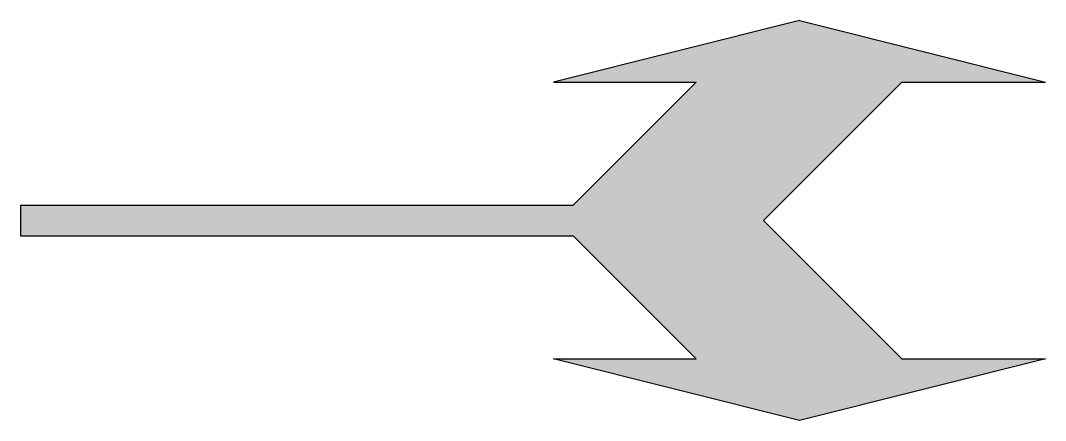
# Model space of a CAD drawing. Extents: x -0.04 to 4.96, y 4.5 to 6.45.
import ezdxf

# ---------------------------------------------------------------- set-up
doc = ezdxf.new("R2010")
doc.units = 0
doc.header["$LTSCALE"] = 15
doc.header["$MEASUREMENT"] = 0
doc.layers.get('0').update_dxf_attribs({"linetype": 'CONTINUOUS'})

msp = doc.modelspace()

# ---------------------------------------------------------------- hatches: boundary and pattern name
msp.add_hatch(color=256).paths.add_polyline_path([(4.2597, 6.1515), (4.9597, 6.1515), (3.7597, 6.4515), (2.5597, 6.1515), (3.2556, 6.1515), (2.6556, 5.5515), (-0.0403, 5.5515), (-0.0403, 5.4015), (2.6556, 5.4015), (3.2556, 4.8015), (2.5597, 4.8015), (3.7597, 4.5015), (4.9597, 4.8015), (4.2597, 4.8015), (3.5847, 5.4765)])

# ---------------------------------------------------------------- linework, layer by layer
for p, q in [((3.7597, 6.4515), (2.5597, 6.1515)), ((3.7597, 6.4515), (4.9597, 6.1515)), ((2.5597, 6.1515), (3.2556, 6.1515)), ((3.2556, 6.1515), (2.6556, 5.5515)), ((4.2597, 6.1515), (3.5847, 5.4765)), ((4.2597, 6.1515), (4.9597, 6.1515)), ((-0.0403, 5.5515), (2.6556, 5.5515)), ((-0.0403, 5.5515), (-0.0403, 5.4015)), ((3.5847, 5.4765), (4.2597, 4.8015)), ((-0.0403, 5.4015), (2.6556, 5.4015)), ((2.6556, 5.4015), (3.2556, 4.8015)), ((2.5597, 4.8015), (3.2556, 4.8015)), ((3.7597, 4.5015), (2.5597, 4.8015)), ((4.9597, 4.8015), (3.7597, 4.5015)), ((4.2597, 4.8015), (4.9597, 4.8015))]:
    msp.add_line(p, q)

doc.saveas('drawing.dxf')
